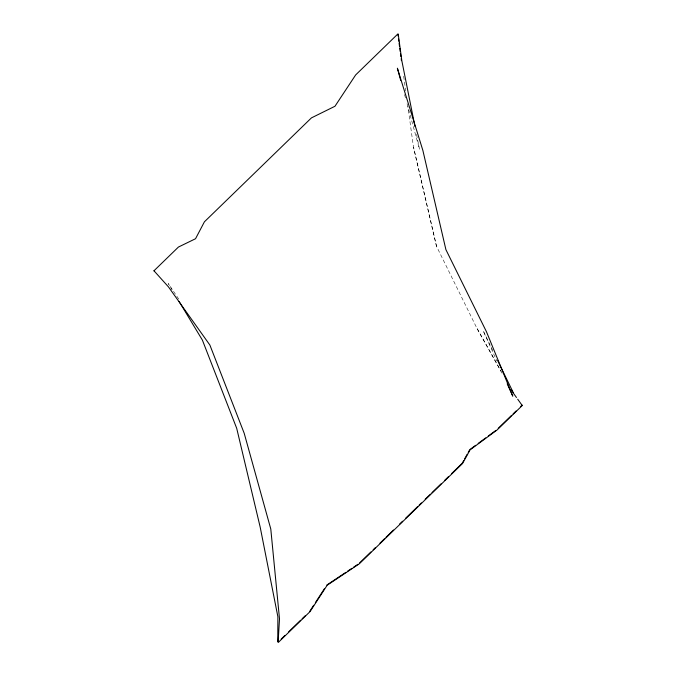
<?xml version="1.0" encoding="UTF-8"?>
<svg xmlns="http://www.w3.org/2000/svg" width="676" height="676" viewBox="0 0 676 676"><rect width="100%" height="100%" fill="white"/><g stroke="black" fill="none" stroke-linecap="round" stroke-linejoin="round"><path stroke-width="0.51" stroke-dasharray="3.38 2.54" d="M178.709 299.071L168.265 283.506L172.05 289.793M477.163 328.595L501.127 371.377M502.091 373.253L477.104 328.654L436.586 246.453L413.56 147.25M492.703 350.345L483.129 330.674L496.877 361.035M404.569 94.555L405.676 98.62M407.062 103.69L419.517 149.328L416.441 133.882M436.527 246.503L413.501 147.309L407.89 106.538M403.673 76.261L405.701 90.88"/><path stroke-width="1.01" d="M277.768 641.862L277.878 616.732L260.175 527.069L236.701 428.314L202.377 340.079L179.089 301.462M463.677 460.601L462.173 463.33L451.56 473.639M464.682 458.784L467.192 454.23M468.198 452.413L469.203 450.596M309.684 611.417L313.664 605.273M315.371 602.646L324.472 588.61M153.925 270.848L178.413 247.061L195.533 238.738L204.422 221.804L311.442 117.877L334.966 106.259L355.652 74.943L397.877 33.944L398.088 36.048M469.702 449.684L475.65 445.298M278.123 642.056L279.509 618.912L270.789 529.012L244.197 433.274L209.881 345.047L168.468 286.894L153.984 270.789M281.182 639.09L284.926 635.457M288.669 631.823L300.643 620.196M302.138 618.743L305.138 615.836M359.59 562.947L370.904 551.962M373.16 549.765L375.425 547.577M379.946 543.183L384.467 538.789M385.979 537.327L393.516 530.001M399.541 524.145L402.558 521.221M405.575 518.289L417.633 506.577M419.145 505.116L421.401 502.919M425.17 499.26L430.451 494.139M431.956 492.669L441.005 483.889M444.774 480.23L448.543 476.563M498.212 428.33L511.605 415.326M513.092 413.881L516.067 410.991M520.528 406.656L522.075 405.152M278.546 642.2L310.047 611.611L327.167 585.247L359.201 563.877L462.528 463.533L470.124 449.827L497.08 429.978L522.438 405.355M478.169 443.439L485.731 437.879M488.258 436.02L495.821 430.451M326.804 585.044L345.816 572.378M347.548 571.22L351.866 568.347M353.599 567.189L357.917 564.308M512.797 392.367L516.481 397.505M517.715 399.212L522.016 405.211M511.326 389.579L512.34 391.396M497.713 360.654L513.211 392.502M507.194 383.807L512.78 396.144L486.492 331.798L445.907 249.647L422.88 150.452L397.378 68.192L400.699 80.359M414.996 126.682L401.848 60.806L398.232 34.138M398.57 39.064L398.789 41.177M399.127 43.171L399.482 46.306M399.82 48.3L400.175 51.435M400.513 53.429L400.876 56.556M401.214 58.55L401.426 60.663"/></g></svg>
